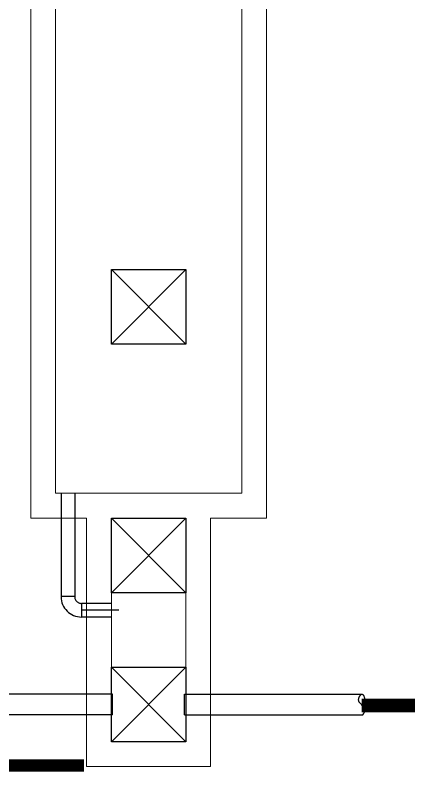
# Model space of a CAD drawing. Header units: millimetres. Extents: x 553474 to 556484, y 6145926 to 6146600.
# Drawn here: x 554119.72 to 554122.89, y 6146169.33 to 6146175.54 of the extents above; entities that cross this region are included whole.
import ezdxf

# ---------------------------------------------------------------- set-up
doc = ezdxf.new("R2010")
doc.units = ezdxf.units.MM
for name, pattern in [('( Hidden )', [0.375, 0.25, -0.125]), ('ACAD_ISO10W100', [18, 12, -3, 0, -3]), ('DASHED', [5.5, 4, -1.5]), ('DASHED2', [9.525, 6.35, -3.175])]:
    doc.linetypes.add(name, pattern=pattern)
doc.layers.add('Civil', color=6, linetype='Continuous', lineweight=5)
for name, color, linetype in [('COTA', 1, 'Continuous'), ('DESAGUES PRIMARIOS', 10, 'Continuous'), ('FAISAN', 7, 'Continuous'), ('I-CLOACAL-PRI', 12, 'Continuous'), ('PVC', 4, 'Continuous')]:
    doc.layers.add(name, color=color, linetype=linetype)

msp = doc.modelspace()

# ---------------------------------------------------------------- linework, layer by layer
at = {"layer": 'Civil', "lineweight": 5}
for p, q in [((554119.8423, 6146171.4933), (554119.8423, 6146177.3933)), ((554121.7423, 6146171.4933), (554121.7423, 6146177.3933)), ((554120.2923, 6146171.4933), (554119.8423, 6146171.4933)), ((554120.2923, 6146169.4933), (554120.2923, 6146171.4933)), ((554121.7423, 6146171.4933), (554121.2923, 6146171.4933)), ((554121.2923, 6146169.4933), (554121.2923, 6146171.4933)), ((554120.2923, 6146169.4933), (554121.2923, 6146169.4933))]:
    msp.add_line(p, q, dxfattribs=at)
at = {"layer": 'Civil', "color": 252, "linetype": 'DASHED2', "lineweight": 5}
for p, q in [((554120.0423, 6146171.6933), (554120.0423, 6146176.1933)), ((554121.5423, 6146171.6933), (554121.5423, 6146176.1933)), ((554121.5423, 6146171.6933), (554120.0423, 6146171.6933))]:
    msp.add_line(p, q, dxfattribs=at)
at = {"layer": 'Civil', "linetype": 'DASHED', "lineweight": 5, "ltscale": 5}
for p, q in [((554120.4923, 6146169.6933), (554120.4923, 6146171.4933)), ((554121.0923, 6146171.4933), (554120.4923, 6146171.4933)), ((554121.0923, 6146169.6933), (554121.0923, 6146171.4933)), ((554121.0923, 6146169.6933), (554120.4923, 6146169.6933))]:
    msp.add_line(p, q, dxfattribs=at)
at = {"layer": 'COTA', "color": 7, "linetype": 'ACAD_ISO10W100', "ltscale": 3}
msp.add_line((554120.5535, 6146170.7519), (554120.2518, 6146170.7519), dxfattribs=at)
at = {"layer": 'DESAGUES PRIMARIOS', "color": 254, "linetype": '( Hidden )', "lineweight": 5, "ltscale": 30, "const_width": 0.1, "flags": 128}
msp.add_lwpolyline([(554120.2723, 6146169.5018), (554095.5384, 6146169.5018, 0.119887), (554093.701, 6146169.0548), (554082.6985, 6146163.3649, -0.11851), (554080.8828, 6146162.918), (554034.1124, 6146162.6639, -0.415806), (554032.1015, 6146164.6638), (554032.1015, 6146190.0033, 0.413322), (554024.1259, 6146198.0032), (553986.2169, 6146198.1186, -0.25809), (553982.8346, 6146200.0025), (553948.0806, 6146255.7526, -0.102), (553947.5205, 6146257.2676), (553937.4626, 6146323.4366, -0.071768), (553937.4539, 6146324.579), (553939.9715, 6146343.013, -0.199876), (553941.5269, 6146345.6658), (553947.8761, 6146350.4521, 0.197026), (553949.4253, 6146353.0615), (553951.7881, 6146369.0525)], format="xyb", dxfattribs=at)
at = {"layer": 'FAISAN', "color": 3}
for p, q in [((554120.4923, 6146173.4933), (554121.0923, 6146172.8933)), ((554120.4923, 6146172.8933), (554121.0923, 6146173.4933)), ((554120.4923, 6146171.4933), (554121.0923, 6146170.8933)), ((554120.4923, 6146170.8933), (554121.0923, 6146171.4933)), ((554120.4923, 6146170.2933), (554121.0923, 6146169.6933)), ((554120.4923, 6146169.6933), (554121.0923, 6146170.2933))]:
    msp.add_line(p, q, dxfattribs=at)
at = {"layer": 'FAISAN', "color": 3, "flags": 128}
for points in [[(554120.4923, 6146173.4933), (554121.0923, 6146173.4933), (554121.0923, 6146172.8933), (554120.4923, 6146172.8933)], [(554120.4923, 6146171.4933), (554121.0923, 6146171.4933), (554121.0923, 6146170.8933), (554120.4923, 6146170.8933)], [(554120.4923, 6146170.2933), (554121.0923, 6146170.2933), (554121.0923, 6146169.6933), (554120.4923, 6146169.6933)]]:
    msp.add_lwpolyline(points, close=True, dxfattribs=at)
at = {"layer": 'I-CLOACAL-PRI', "linetype": 'DASHED2', "const_width": 0.11, "flags": 128}
msp.add_lwpolyline([(554122.5076, 6146169.984), (554142.5518, 6146169.984)], dxfattribs=at)
at = {"layer": 'PVC', "linetype": 'DASHED', "ltscale": 5}
for p, q in [((554120.0868, 6146171.6933), (554120.0868, 6146170.8619)), ((554120.1968, 6146171.6933), (554120.1968, 6146170.8619)), ((554120.1968, 6146170.8619), (554120.0867, 6146170.8619)), ((554120.4923, 6146170.8069), (554120.2518, 6146170.8069)), ((554120.2518, 6146170.8069), (554120.2518, 6146170.6969)), ((554120.4923, 6146170.6969), (554120.2518, 6146170.6969)), ((554120.5019, 6146170.0758), (554119.0697, 6146170.0758)), ((554120.5019, 6146169.9108), (554120.5019, 6146170.0758)), ((554121.0828, 6146170.0758), (554122.515, 6146170.0758)), ((554121.0828, 6146169.9108), (554121.0828, 6146170.0758)), ((554120.5019, 6146169.9108), (554119.0657, 6146169.9108)), ((554121.0828, 6146169.9108), (554122.519, 6146169.9108))]:
    msp.add_line(p, q, dxfattribs=at)
for radius in [0.165, 0.055]:
    msp.add_arc((554120.2518, 6146170.8619), radius, 179.99689, 269.99689, dxfattribs=at)
msp.add_open_spline([(554122.519, 6146169.9108), (554122.5239, 6146169.9191), (554122.5418, 6146169.9419), (554122.516, 6146169.989), (554122.4679, 6146170.0219), (554122.5153, 6146170.1036), (554122.5428, 6146170.0217), (554122.5194, 6146169.9961), (554122.5076, 6146169.984)], degree=3, knots=[17.75888, 17.75888, 17.75888, 17.75888, 41.961102, 86.599648, 134.812393, 181.224093, 226.245695, 270.204947, 270.204947, 270.204947, 270.204947], dxfattribs=at)

doc.saveas('drawing.dxf')
